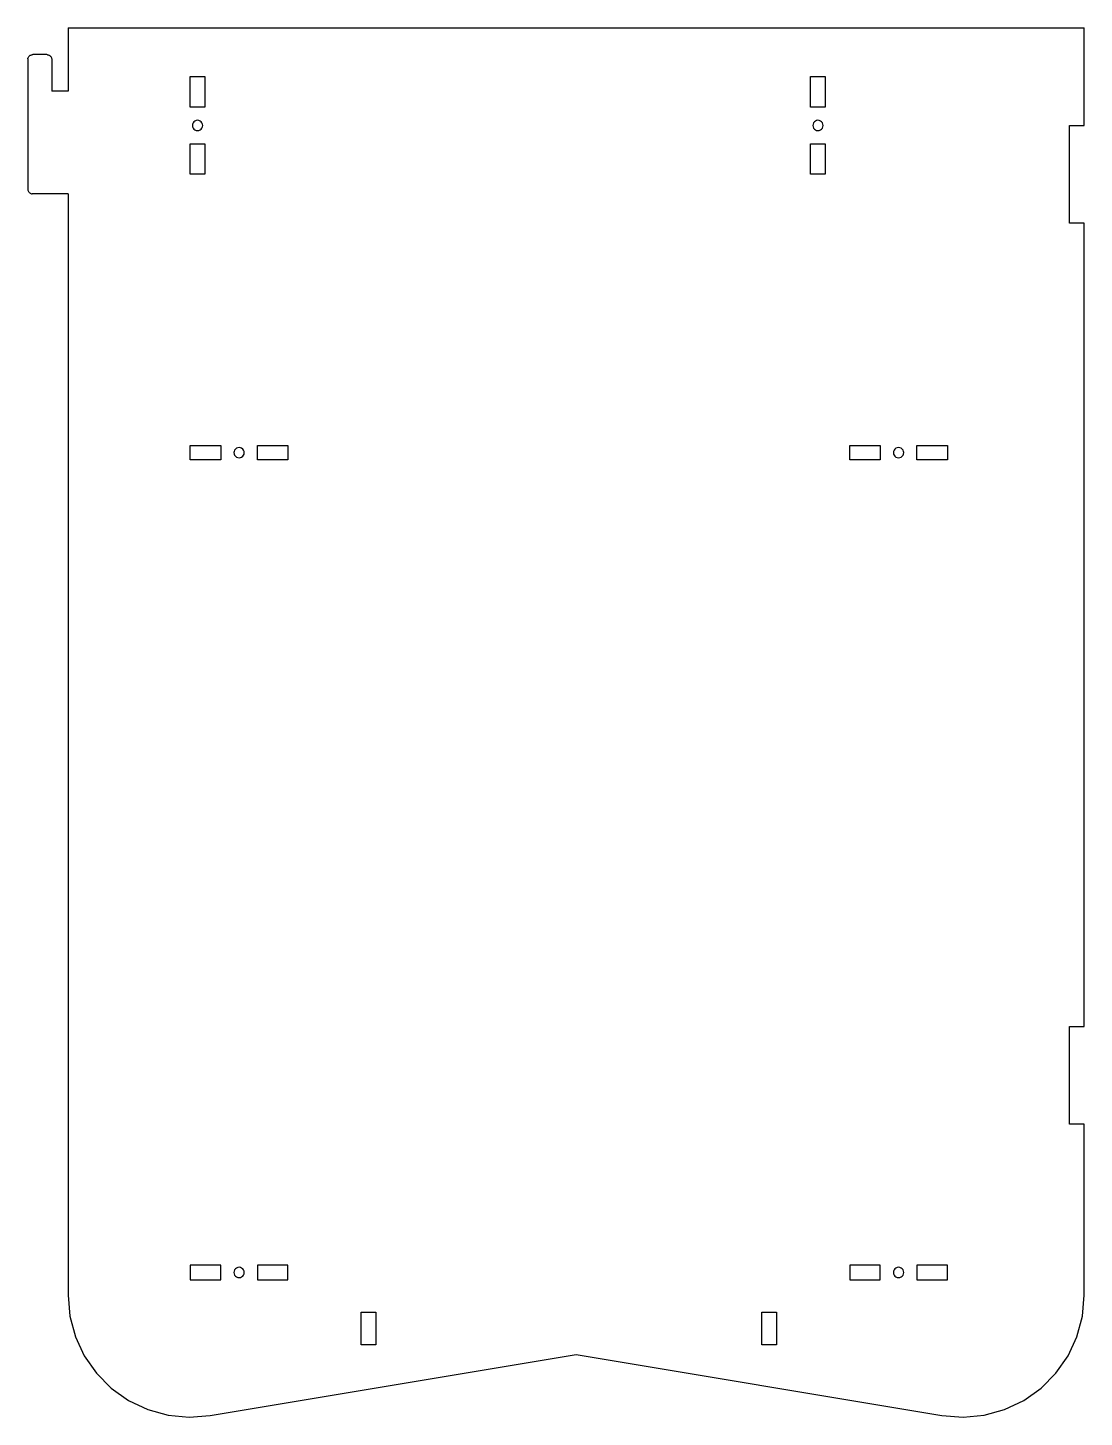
# Model space of a CAD drawing. Header units: metres. Extents: x 3612 to 4044, y -951 to -382.
import ezdxf

# ---------------------------------------------------------------- set-up
doc = ezdxf.new("R2010")
doc.units = ezdxf.units.M

msp = doc.modelspace()

# ---------------------------------------------------------------- linework, layer by layer
for p, q in [((3628.45, -382.02, 6), (3628.45, -408.02, 6)), ((3628.45, -382.02, 6), (4044.45, -382.02, 6)), ((4044.45, -422.02, 6), (4044.45, -382.02, 6)), ((3611.97, -394.76, 6), (3611.95, -395.02, 6)), ((3611.95, -395.02, 6), (3611.95, -448.02, 6)), ((3611.97, -394.76, 6), (3612.02, -394.51, 6)), ((3612.02, -394.51, 6), (3612.1, -394.26, 6)), ((3612.1, -394.26, 6), (3612.22, -394.02, 6)), ((3612.22, -394.02, 6), (3612.37, -393.81, 6)), ((3612.37, -393.81, 6), (3612.54, -393.61, 6)), ((3612.54, -393.61, 6), (3612.73, -393.44, 6)), ((3612.73, -393.44, 6), (3612.95, -393.29, 6)), ((3612.95, -393.29, 6), (3613.19, -393.18, 6)), ((3613.19, -393.18, 6), (3613.43, -393.09, 6)), ((3613.43, -393.09, 6), (3613.69, -393.04, 6)), ((3613.95, -393.02, 6), (3613.69, -393.04, 6)), ((3619.75, -393.02, 6), (3613.95, -393.02, 6)), ((3620.01, -393.04, 6), (3619.75, -393.02, 6)), ((3620.01, -393.04, 6), (3620.27, -393.09, 6)), ((3620.27, -393.09, 6), (3620.52, -393.18, 6)), ((3620.52, -393.18, 6), (3620.75, -393.29, 6)), ((3620.75, -393.29, 6), (3620.97, -393.44, 6)), ((3620.97, -393.44, 6), (3621.17, -393.61, 6)), ((3621.17, -393.61, 6), (3621.34, -393.81, 6)), ((3621.34, -393.81, 6), (3621.48, -394.02, 6)), ((3621.48, -394.02, 6), (3621.6, -394.26, 6)), ((3621.6, -394.26, 6), (3621.68, -394.51, 6)), ((3621.68, -394.51, 6), (3621.74, -394.76, 6)), ((3621.74, -394.76, 6), (3621.75, -395.02, 6)), ((3621.75, -395.02, 6), (3621.75, -408.02, 6)), ((3678.45, -414.52, 6), (3678.45, -402.02, 6)), ((3678.45, -402.02, 6), (3684.45, -402.02, 6)), ((3684.45, -402.02, 6), (3684.45, -414.52, 6)), ((3932.45, -402.02, 6), (3938.45, -402.02, 6)), ((3932.45, -414.52, 6), (3932.45, -402.02, 6)), ((3938.45, -402.02, 6), (3938.45, -414.52, 6)), ((3628.45, -408.02, 6), (3621.75, -408.02, 6)), ((3684.45, -414.52, 6), (3678.45, -414.52, 6)), ((3938.45, -414.52, 6), (3932.45, -414.52, 6)), ((3679.63, -420.97, 6), (3679.42, -421.48, 6)), ((3679.97, -420.54, 6), (3679.63, -420.97, 6)), ((3680.4, -420.2, 6), (3679.97, -420.54, 6)), ((3680.91, -420, 6), (3680.4, -420.2, 6)), ((3681.45, -419.92, 6), (3680.91, -420, 6)), ((3682, -420, 6), (3681.45, -419.92, 6)), ((3682.5, -420.2, 6), (3682, -420, 6)), ((3682.94, -420.54, 6), (3682.5, -420.2, 6)), ((3683.27, -420.97, 6), (3682.94, -420.54, 6)), ((3683.48, -421.48, 6), (3683.27, -420.97, 6)), ((3933.63, -420.97, 6), (3933.42, -421.48, 6)), ((3933.97, -420.54, 6), (3933.63, -420.97, 6)), ((3934.4, -420.2, 6), (3933.97, -420.54, 6)), ((3934.91, -420, 6), (3934.4, -420.2, 6)), ((3935.45, -419.92, 6), (3934.91, -420, 6)), ((3936, -420, 6), (3935.45, -419.92, 6)), ((3936.5, -420.2, 6), (3936, -420, 6)), ((3936.94, -420.54, 6), (3936.5, -420.2, 6)), ((3937.27, -420.97, 6), (3936.94, -420.54, 6)), ((3937.48, -421.48, 6), (3937.27, -420.97, 6)), ((3679.42, -421.48, 6), (3679.35, -422.02, 6)), ((3679.35, -422.02, 6), (3679.42, -422.57, 6)), ((3679.42, -422.57, 6), (3679.63, -423.07, 6)), ((3679.63, -423.07, 6), (3679.97, -423.51, 6)), ((3679.97, -423.51, 6), (3680.4, -423.84, 6)), ((3680.4, -423.84, 6), (3680.91, -424.05, 6)), ((3680.91, -424.05, 6), (3681.45, -424.12, 6)), ((3681.45, -424.12, 6), (3682, -424.05, 6)), ((3682, -424.05, 6), (3682.5, -423.84, 6)), ((3682.5, -423.84, 6), (3682.94, -423.51, 6)), ((3682.94, -423.51, 6), (3683.27, -423.07, 6)), ((3683.27, -423.07, 6), (3683.48, -422.57, 6)), ((3683.55, -422.02, 6), (3683.48, -421.48, 6)), ((3683.48, -422.57, 6), (3683.55, -422.02, 6)), ((3933.42, -421.48, 6), (3933.35, -422.02, 6)), ((3933.35, -422.02, 6), (3933.42, -422.57, 6)), ((3933.42, -422.57, 6), (3933.63, -423.07, 6)), ((3933.63, -423.07, 6), (3933.97, -423.51, 6)), ((3933.97, -423.51, 6), (3934.4, -423.84, 6)), ((3934.4, -423.84, 6), (3934.91, -424.05, 6)), ((3934.91, -424.05, 6), (3935.45, -424.12, 6)), ((3935.45, -424.12, 6), (3936, -424.05, 6)), ((3936, -424.05, 6), (3936.5, -423.84, 6)), ((3936.5, -423.84, 6), (3936.94, -423.51, 6)), ((3936.94, -423.51, 6), (3937.27, -423.07, 6)), ((3937.27, -423.07, 6), (3937.48, -422.57, 6)), ((3937.55, -422.02, 6), (3937.48, -421.48, 6)), ((3937.48, -422.57, 6), (3937.55, -422.02, 6)), ((4038.45, -462.02, 6), (4038.45, -422.02, 6)), ((4038.45, -422.02, 6), (4044.45, -422.02, 6)), ((3678.45, -442.02, 6), (3678.45, -429.52, 6)), ((3678.45, -429.52, 6), (3684.45, -429.52, 6)), ((3684.45, -429.52, 6), (3684.45, -442.02, 6)), ((3932.45, -442.02, 6), (3932.45, -429.52, 6)), ((3932.45, -429.52, 6), (3938.45, -429.52, 6)), ((3938.45, -429.52, 6), (3938.45, -442.02, 6)), ((3684.45, -442.02, 6), (3678.45, -442.02, 6)), ((3938.45, -442.02, 6), (3932.45, -442.02, 6)), ((3611.95, -448.02, 6), (3611.97, -448.29, 6)), ((3611.97, -448.29, 6), (3612.02, -448.54, 6)), ((3612.02, -448.54, 6), (3612.1, -448.79, 6)), ((3612.1, -448.79, 6), (3612.22, -449.02, 6)), ((3612.22, -449.02, 6), (3612.37, -449.24, 6)), ((3612.37, -449.24, 6), (3612.54, -449.44, 6)), ((3612.54, -449.44, 6), (3612.73, -449.61, 6)), ((3612.73, -449.61, 6), (3612.95, -449.76, 6)), ((3612.95, -449.76, 6), (3613.19, -449.87, 6)), ((3613.19, -449.87, 6), (3613.43, -449.96, 6)), ((3613.43, -449.96, 6), (3613.69, -450.01, 6)), ((3628.45, -450.02, 6), (3613.69, -450.01, 6)), ((3628.45, -450.02, 6), (3628.45, -901.02, 6)), ((4044.45, -462.02, 6), (4038.45, -462.02, 6)), ((4044.45, -791.02, 6), (4044.45, -462.02, 6)), ((3678.45, -559.02, 6), (3678.45, -553.02, 6)), ((3678.45, -553.02, 6), (3690.95, -553.02, 6)), ((3690.95, -553.02, 6), (3690.95, -559.02, 6)), ((3696.42, -555.48, 6), (3696.35, -556.02, 6)), ((3696.35, -556.02, 6), (3696.42, -556.57, 6)), ((3696.63, -554.97, 6), (3696.42, -555.48, 6)), ((3696.42, -556.57, 6), (3696.63, -557.07, 6)), ((3696.97, -554.54, 6), (3696.63, -554.97, 6)), ((3696.63, -557.07, 6), (3696.97, -557.51, 6)), ((3697.4, -554.21, 6), (3696.97, -554.54, 6)), ((3696.97, -557.51, 6), (3697.4, -557.84, 6)), ((3697.91, -554, 6), (3697.4, -554.21, 6)), ((3698.45, -553.92, 6), (3697.91, -554, 6)), ((3699, -554, 6), (3698.45, -553.92, 6)), ((3699.5, -554.21, 6), (3699, -554, 6)), ((3699.94, -554.54, 6), (3699.5, -554.21, 6)), ((3699.5, -557.84, 6), (3699.94, -557.51, 6)), ((3700.27, -554.97, 6), (3699.94, -554.54, 6)), ((3699.94, -557.51, 6), (3700.27, -557.07, 6)), ((3700.48, -555.48, 6), (3700.27, -554.97, 6)), ((3700.27, -557.07, 6), (3700.48, -556.57, 6)), ((3700.55, -556.02, 6), (3700.48, -555.48, 6)), ((3700.48, -556.57, 6), (3700.55, -556.02, 6)), ((3705.95, -553.02, 6), (3718.45, -553.02, 6)), ((3705.95, -559.02, 6), (3705.95, -553.02, 6)), ((3718.45, -553.02, 6), (3718.45, -559.02, 6)), ((3948.45, -559.02, 6), (3948.45, -553.02, 6)), ((3948.45, -553.02, 6), (3960.95, -553.02, 6)), ((3960.95, -553.02, 6), (3960.95, -559.02, 6)), ((3966.42, -555.48, 6), (3966.35, -556.02, 6)), ((3966.35, -556.02, 6), (3966.42, -556.57, 6)), ((3966.63, -554.97, 6), (3966.42, -555.48, 6)), ((3966.42, -556.57, 6), (3966.63, -557.07, 6)), ((3966.97, -554.54, 6), (3966.63, -554.97, 6)), ((3966.63, -557.07, 6), (3966.97, -557.51, 6)), ((3967.4, -554.21, 6), (3966.97, -554.54, 6)), ((3966.97, -557.51, 6), (3967.4, -557.84, 6)), ((3967.91, -554, 6), (3967.4, -554.21, 6)), ((3968.45, -553.92, 6), (3967.91, -554, 6)), ((3969, -554, 6), (3968.45, -553.92, 6)), ((3969.5, -554.21, 6), (3969, -554, 6)), ((3969.94, -554.54, 6), (3969.5, -554.21, 6)), ((3969.5, -557.84, 6), (3969.94, -557.51, 6)), ((3970.27, -554.97, 6), (3969.94, -554.54, 6)), ((3969.94, -557.51, 6), (3970.27, -557.07, 6)), ((3970.48, -555.48, 6), (3970.27, -554.97, 6)), ((3970.27, -557.07, 6), (3970.48, -556.57, 6)), ((3970.55, -556.02, 6), (3970.48, -555.48, 6)), ((3970.48, -556.57, 6), (3970.55, -556.02, 6)), ((3975.95, -559.02, 6), (3975.95, -553.02, 6)), ((3975.95, -553.02, 6), (3988.45, -553.02, 6)), ((3988.45, -553.02, 6), (3988.45, -559.02, 6)), ((3690.95, -559.02, 6), (3678.45, -559.02, 6)), ((3697.4, -557.84, 6), (3697.91, -558.05, 6)), ((3697.91, -558.05, 6), (3698.45, -558.12, 6)), ((3698.45, -558.12, 6), (3699, -558.05, 6)), ((3699, -558.05, 6), (3699.5, -557.84, 6)), ((3718.45, -559.02, 6), (3705.95, -559.02, 6)), ((3960.95, -559.02, 6), (3948.45, -559.02, 6)), ((3967.4, -557.84, 6), (3967.91, -558.05, 6)), ((3967.91, -558.05, 6), (3968.45, -558.12, 6)), ((3968.45, -558.12, 6), (3969, -558.05, 6)), ((3969, -558.05, 6), (3969.5, -557.84, 6)), ((3988.45, -559.02, 6), (3975.95, -559.02, 6)), ((4038.45, -791.02, 6), (4044.45, -791.02, 6)), ((4038.45, -831.02, 6), (4038.45, -791.02, 6)), ((4044.45, -831.02, 6), (4038.45, -831.02, 6)), ((4044.45, -901.02, 6), (4044.45, -831.02, 6)), ((3678.45, -888.74, 6), (3678.45, -894.74, 6)), ((3690.95, -888.74, 6), (3678.45, -888.74, 6)), ((3690.95, -894.74, 6), (3690.95, -888.74, 6)), ((3696.42, -891.2, 6), (3696.35, -891.74, 6)), ((3696.35, -891.74, 6), (3696.42, -892.28, 6)), ((3696.63, -890.69, 6), (3696.42, -891.2, 6)), ((3696.42, -892.28, 6), (3696.63, -892.79, 6)), ((3696.97, -890.25, 6), (3696.63, -890.69, 6)), ((3696.63, -892.79, 6), (3696.97, -893.22, 6)), ((3697.4, -889.92, 6), (3696.97, -890.25, 6)), ((3696.97, -893.22, 6), (3697.4, -893.56, 6)), ((3697.91, -889.71, 6), (3697.4, -889.92, 6)), ((3698.45, -889.64, 6), (3697.91, -889.71, 6)), ((3699, -889.71, 6), (3698.45, -889.64, 6)), ((3699.5, -889.92, 6), (3699, -889.71, 6)), ((3699.94, -890.25, 6), (3699.5, -889.92, 6)), ((3699.5, -893.56, 6), (3699.94, -893.22, 6)), ((3700.27, -890.69, 6), (3699.94, -890.25, 6)), ((3699.94, -893.22, 6), (3700.27, -892.79, 6)), ((3700.48, -891.2, 6), (3700.27, -890.69, 6)), ((3700.27, -892.79, 6), (3700.48, -892.28, 6)), ((3700.55, -891.74, 6), (3700.48, -891.2, 6)), ((3700.48, -892.28, 6), (3700.55, -891.74, 6)), ((3705.95, -888.74, 6), (3705.95, -894.74, 6)), ((3718.45, -888.74, 6), (3705.95, -888.74, 6)), ((3718.45, -894.74, 6), (3718.45, -888.74, 6)), ((3948.45, -888.74, 6), (3948.45, -894.74, 6)), ((3960.95, -888.74, 6), (3948.45, -888.74, 6)), ((3960.95, -894.74, 6), (3960.95, -888.74, 6)), ((3966.42, -891.2, 6), (3966.35, -891.74, 6)), ((3966.35, -891.74, 6), (3966.42, -892.28, 6)), ((3966.63, -890.69, 6), (3966.42, -891.2, 6)), ((3966.42, -892.28, 6), (3966.63, -892.79, 6)), ((3966.97, -890.25, 6), (3966.63, -890.69, 6)), ((3966.63, -892.79, 6), (3966.97, -893.22, 6)), ((3967.4, -889.92, 6), (3966.97, -890.25, 6)), ((3966.97, -893.22, 6), (3967.4, -893.56, 6)), ((3967.91, -889.71, 6), (3967.4, -889.92, 6)), ((3968.45, -889.64, 6), (3967.91, -889.71, 6)), ((3969, -889.71, 6), (3968.45, -889.64, 6)), ((3969.5, -889.92, 6), (3969, -889.71, 6)), ((3969.94, -890.25, 6), (3969.5, -889.92, 6)), ((3969.5, -893.56, 6), (3969.94, -893.22, 6)), ((3970.27, -890.69, 6), (3969.94, -890.25, 6)), ((3969.94, -893.22, 6), (3970.27, -892.79, 6)), ((3970.48, -891.2, 6), (3970.27, -890.69, 6)), ((3970.27, -892.79, 6), (3970.48, -892.28, 6)), ((3970.55, -891.74, 6), (3970.48, -891.2, 6)), ((3970.48, -892.28, 6), (3970.55, -891.74, 6)), ((3975.95, -888.74, 6), (3975.95, -894.74, 6)), ((3988.45, -888.74, 6), (3975.95, -888.74, 6)), ((3988.45, -894.74, 6), (3988.45, -888.74, 6)), ((3678.45, -894.74, 6), (3690.95, -894.74, 6)), ((3697.4, -893.56, 6), (3697.91, -893.77, 6)), ((3697.91, -893.77, 6), (3698.45, -893.84, 6)), ((3698.45, -893.84, 6), (3699, -893.77, 6)), ((3699, -893.77, 6), (3699.5, -893.56, 6)), ((3705.95, -894.74, 6), (3718.45, -894.74, 6)), ((3948.45, -894.74, 6), (3960.95, -894.74, 6)), ((3967.4, -893.56, 6), (3967.91, -893.77, 6)), ((3967.91, -893.77, 6), (3968.45, -893.84, 6)), ((3968.45, -893.84, 6), (3969, -893.77, 6)), ((3969, -893.77, 6), (3969.5, -893.56, 6)), ((3975.95, -894.74, 6), (3988.45, -894.74, 6)), ((3628.45, -901.02, 6), (3629.2, -909.66, 6)), ((4043.7, -909.66, 6), (4044.45, -901.02, 6)), ((3629.2, -909.66, 6), (3631.44, -918.04, 6)), ((3748.45, -921.41, 6), (3748.45, -908.07, 6)), ((3748.45, -908.07, 6), (3754.45, -908.07, 6)), ((3754.45, -908.07, 6), (3754.45, -921.41, 6)), ((3912.45, -921.41, 6), (3912.45, -908.07, 6)), ((3912.45, -908.07, 6), (3918.45, -908.07, 6)), ((3918.45, -908.07, 6), (3918.45, -921.41, 6)), ((4041.47, -918.04, 6), (4043.7, -909.66, 6)), ((3631.44, -918.04, 6), (3635.08, -925.91, 6)), ((3754.45, -921.41, 6), (3748.45, -921.41, 6)), ((3918.45, -921.41, 6), (3912.45, -921.41, 6)), ((4037.82, -925.91, 6), (4041.47, -918.04, 6)), ((3635.08, -925.91, 6), (3640.03, -933.02, 6)), ((3686.68, -950.34, 6), (3836.45, -925.34, 6)), ((3836.45, -925.34, 6), (3986.22, -950.34, 6)), ((4032.87, -933.02, 6), (4037.82, -925.91, 6)), ((3640.03, -933.02, 6), (3646.14, -939.18, 6)), ((4026.77, -939.18, 6), (4032.87, -933.02, 6)), ((3646.14, -939.18, 6), (3653.22, -944.19, 6)), ((3653.22, -944.19, 6), (3661.05, -947.9, 6)), ((4011.85, -947.9, 6), (4019.69, -944.19, 6)), ((4019.69, -944.19, 6), (4026.77, -939.18, 6)), ((3661.05, -947.9, 6), (3669.41, -950.2, 6)), ((3669.41, -950.2, 6), (3678.04, -951.02, 6)), ((3994.86, -951.02, 6), (4003.49, -950.2, 6)), ((4003.49, -950.2, 6), (4011.85, -947.9, 6)), ((3678.04, -951.02, 6), (3686.68, -950.34, 6)), ((3986.22, -950.34, 6), (3994.86, -951.02, 6))]:
    msp.add_line(p, q)

doc.saveas('drawing.dxf')
